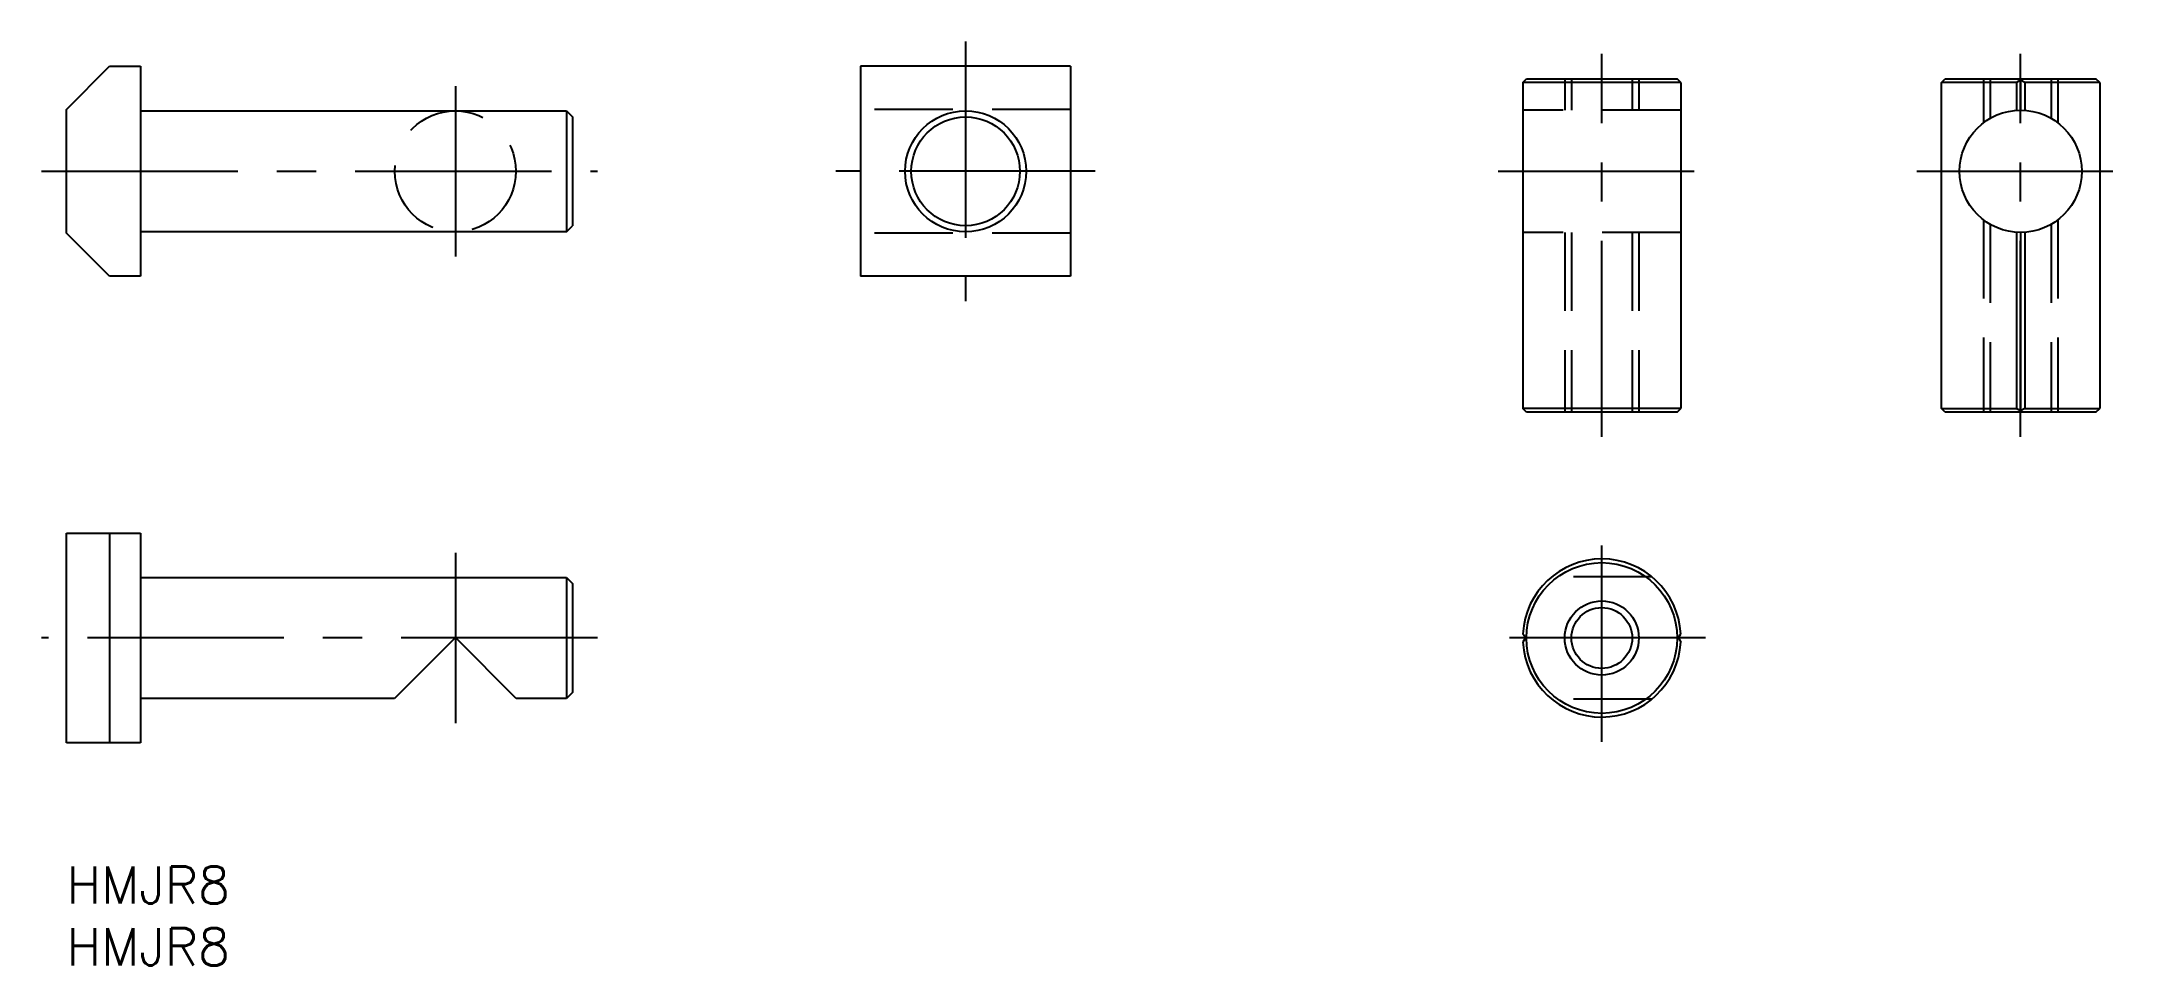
# Model space of a CAD drawing. Extents: x -2 to 167, y -8 to 67.
import ezdxf

# ---------------------------------------------------------------- set-up
doc = ezdxf.new("R2010")
doc.units = 0
doc.header["$LTSCALE"] = 0.5
doc.linetypes.add('CENTER', pattern=[50.8, 31.75, -6.35, 6.35, -6.35])
doc.linetypes.add('DASHED', pattern=[19.05, 12.7, -6.35])
for name, color, linetype in [('MSM_CENTER', 1, 'CENTER'), ('MSM_CONTINUOUS', 7, 'CONTINUOUS'), ('MSM_DASHED', 4, 'DASHED'), ('MSM_NARROW', 5, 'CONTINUOUS'), ('MSM_PART_NUMBER', 7, 'CONTINUOUS')]:
    doc.layers.add(name, color=color, linetype=linetype)
doc.styles.get("Standard").update_dxf_attribs({"font": 'txt.shx', "height": 3, "bigfont": 'bigfont.shx'})

# ---------------------------------------------------------------- blocks, each defined once
blk = doc.blocks.new('*U5')
at = {"layer": 'MSM_PART_NUMBER'}
blk.add_text('HMJR8', height=3, dxfattribs=at).set_placement((0, -3))
blk = doc.blocks.new('*U6')
at = {"layer": 'MSM_PART_NUMBER'}
blk.add_text('HMJR8', height=3, dxfattribs=at).set_placement((0, -8))

msp = doc.modelspace()

# ---------------------------------------------------------------- linework, layer by layer
at = {"layer": 'MSM_CENTER'}
for p, q in [((72.82, 66.78), (72.82, 45.78)), ((124.34, 34.78), (124.34, 65.78)), ((158.26, 34.78), (158.26, 65.78)), ((31.5, 63.18), (31.5, 49.38)), ((-2, 56.28), (43, 56.28)), ((83.32, 56.28), (62.32, 56.28)), ((115.94, 56.28), (132.73, 56.28)), ((149.86, 56.28), (166.66, 56.28)), ((31.5, 25.4), (31.5, 11.6)), ((124.34, 10.1), (124.34, 26.9)), ((43, 18.5), (-2, 18.5)), ((132.73, 18.5), (115.94, 18.5))]:
    msp.add_line(p, q, dxfattribs=at)
at = {"layer": 'MSM_CONTINUOUS'}
for p, q in [((0, 61.28), (3.5, 64.78)), ((3.5, 64.78), (6, 64.78)), ((6, 64.78), (6, 47.78)), ((81.32, 64.78), (64.32, 64.78)), ((64.32, 64.78), (64.32, 47.78)), ((81.32, 64.78), (81.32, 47.78)), ((117.94, 63.48), (118.24, 63.78)), ((130.73, 63.48), (117.94, 63.48)), ((117.94, 63.48), (117.94, 37.08)), ((118.24, 63.78), (130.44, 63.78)), ((130.73, 63.48), (130.44, 63.78)), ((130.73, 63.48), (130.73, 37.08)), ((151.86, 63.48), (152.16, 63.78)), ((151.86, 37.08), (151.86, 63.48)), ((157.93, 63.48), (151.86, 63.48)), ((152.16, 63.78), (164.36, 63.78)), ((158.26, 63.67), (157.93, 63.48)), ((157.93, 63.48), (157.93, 61.22)), ((158.59, 63.48), (158.26, 63.67)), ((158.26, 63.67), (158.26, 61.23)), ((164.66, 63.48), (158.59, 63.48)), ((158.59, 63.48), (158.59, 61.22)), ((164.66, 63.48), (164.36, 63.78)), ((164.66, 63.48), (164.66, 37.08)), ((0, 51.28), (0, 61.28)), ((6, 61.18), (40.5, 61.18)), ((40.5, 61.18), (41, 60.68)), ((40.5, 61.18), (40.5, 51.38)), ((41, 60.68), (41, 51.88)), ((3.5, 47.78), (0, 51.28)), ((40.5, 51.38), (6, 51.38)), ((40.5, 51.38), (41, 51.88)), ((157.93, 51.34), (157.93, 37.08)), ((158.26, 51.33), (158.26, 36.88)), ((158.59, 51.34), (158.59, 37.08)), ((6, 47.78), (3.5, 47.78)), ((81.32, 47.78), (64.32, 47.78)), ((130.73, 37.08), (117.94, 37.08)), ((118.24, 36.78), (117.94, 37.08)), ((130.44, 36.78), (118.24, 36.78)), ((130.44, 36.78), (130.73, 37.08)), ((151.86, 37.08), (157.93, 37.08)), ((152.16, 36.78), (151.86, 37.08)), ((164.36, 36.78), (152.16, 36.78)), ((158.26, 36.88), (157.93, 37.08)), ((158.59, 37.08), (158.26, 36.88)), ((158.59, 37.08), (164.66, 37.08)), ((164.36, 36.78), (164.66, 37.08)), ((0, 10), (0, 27)), ((0, 27), (6, 27)), ((3.5, 27), (3.5, 10)), ((6, 27), (6, 10)), ((6, 23.4), (40.5, 23.4)), ((40.5, 23.4), (41, 22.9)), ((40.5, 23.4), (40.5, 13.6)), ((41, 22.9), (41, 14.1)), ((118.15, 18.5), (117.95, 18.85)), ((130.54, 18.5), (130.73, 18.83)), ((31.5, 18.53), (26.57, 13.6)), ((36.43, 13.6), (31.5, 18.53)), ((118.15, 18.5), (117.95, 18.15)), ((130.54, 18.5), (130.73, 18.17)), ((26.57, 13.6), (6, 13.6)), ((40.5, 13.6), (36.43, 13.6)), ((41, 14.1), (40.5, 13.6)), ((6, 10), (0, 10))]:
    msp.add_line(p, q, dxfattribs=at)
for centre, radius in [((72.82, 56.28), 4.9), ((158.26, 56.28), 4.95), ((72.82, 56.28), 4.4), ((124.34, 18.5), 6.1), ((124.34, 18.5), 2.46)]:
    msp.add_circle(centre, radius, dxfattribs=at)
for start, end in [(2.9693, 176.8903), (183.1097, 357.0307)]:
    msp.add_arc((124.34, 18.5), 6.4, start, end, dxfattribs=at)
at = {"layer": 'MSM_DASHED'}
for p, q in [((121.34, 63.78), (121.34, 61.23)), ((121.88, 63.78), (121.88, 61.23)), ((126.79, 63.78), (126.79, 61.23)), ((127.34, 63.78), (127.34, 61.23)), ((155.26, 63.78), (155.26, 60.21)), ((155.8, 63.78), (155.8, 60.57)), ((160.72, 63.78), (160.72, 60.57)), ((161.26, 63.78), (161.26, 60.21)), ((31.5, 61.18), (31.5, 51.38)), ((81.32, 61.28), (64.32, 61.28)), ((130.73, 61.23), (117.94, 61.23)), ((77.72, 56.28), (67.92, 56.28)), ((155.26, 52.34), (155.26, 36.78)), ((161.26, 52.34), (161.26, 36.78)), ((81.32, 51.28), (64.32, 51.28)), ((130.73, 51.33), (117.94, 51.33)), ((121.34, 51.33), (121.34, 36.78)), ((121.88, 51.33), (121.88, 36.78)), ((126.79, 51.33), (126.79, 36.78)), ((127.34, 51.33), (127.34, 36.78)), ((155.8, 51.98), (155.8, 36.78)), ((160.72, 51.98), (160.72, 36.78)), ((128.39, 23.45), (120.28, 23.45)), ((128.39, 13.55), (120.28, 13.55))]:
    msp.add_line(p, q, dxfattribs=at)
msp.add_circle((31.5, 56.28), 4.9, dxfattribs=at)
at = {"layer": 'MSM_NARROW'}
msp.add_circle((124.34, 18.5), 3, dxfattribs=at)

# ---------------------------------------------------------------- block references
at = {"layer": 'MSM_CONTINUOUS'}
for name in ['*U5', '*U6']:
    msp.add_blockref(name, (0, 0), dxfattribs=at)

doc.saveas('drawing.dxf')
